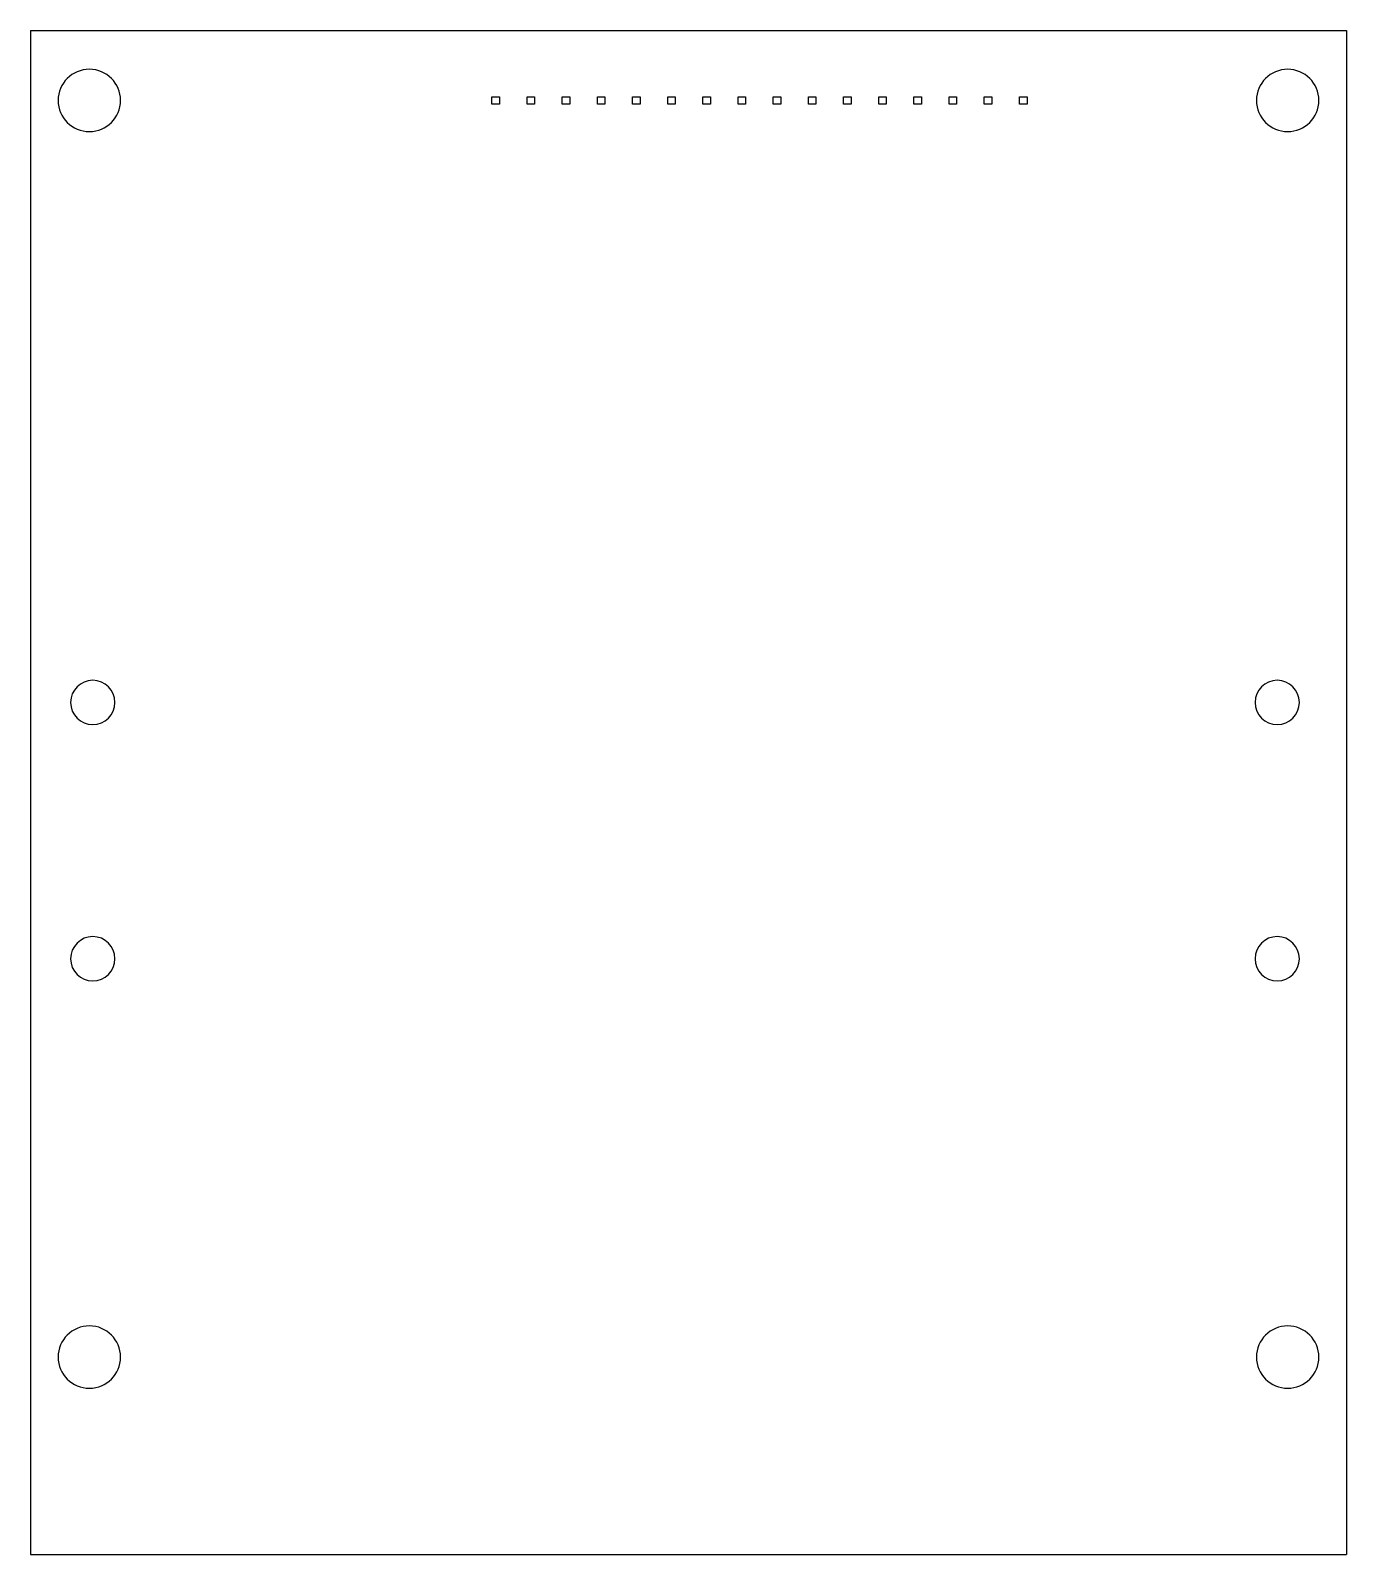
# Model space of a CAD drawing. Header units: inches. Extents: x 8 to 103, y 7 to 117.
import ezdxf

# ---------------------------------------------------------------- set-up
doc = ezdxf.new("R2010")
doc.units = ezdxf.units.IN
doc.header["$MEASUREMENT"] = 0
doc.layers.get('0').update_dxf_attribs({"linetype": 'CONTINUOUS'})
doc.layers.add('LAYER_1', color=7, linetype='CONTINUOUS')

# ---------------------------------------------------------------- blocks, each defined once
blk = doc.blocks.new('BLOCK_2')
at = {"layer": 'LAYER_1', "color": 250}
for points in [[(45.49, -20.14), (44.95, -20.14), (44.95, -19.6), (45.49, -19.6), (45.49, -20.14)], [(48.03, -20.14), (47.49, -20.14), (47.49, -19.6), (48.03, -19.6), (48.03, -20.14)], [(50.57, -20.14), (50.03, -20.14), (50.03, -19.6), (50.57, -19.6), (50.57, -20.14)], [(53.11, -20.14), (52.57, -20.14), (52.57, -19.6), (53.11, -19.6), (53.11, -20.14)], [(55.65, -20.14), (55.11, -20.14), (55.11, -19.6), (55.65, -19.6), (55.65, -20.14)], [(58.19, -20.14), (57.65, -20.14), (57.65, -19.6), (58.19, -19.6), (58.19, -20.14)], [(60.73, -20.14), (60.19, -20.14), (60.19, -19.6), (60.73, -19.6), (60.73, -20.14)], [(63.26, -20.14), (62.72, -20.14), (62.72, -19.6), (63.26, -19.6), (63.26, -20.14)], [(65.8, -20.14), (65.26, -20.14), (65.26, -19.6), (65.8, -19.6), (65.8, -20.14)], [(68.34, -20.14), (67.8, -20.14), (67.8, -19.6), (68.34, -19.6), (68.34, -20.14)], [(70.88, -20.14), (70.34, -20.14), (70.34, -19.6), (70.88, -19.6), (70.88, -20.14)], [(73.42, -20.14), (72.88, -20.14), (72.88, -19.6), (73.42, -19.6), (73.42, -20.14)], [(75.96, -20.14), (75.42, -20.14), (75.42, -19.6), (75.96, -19.6), (75.96, -20.14)], [(78.5, -20.14), (77.96, -20.14), (77.96, -19.6), (78.5, -19.6), (78.5, -20.14)], [(81.04, -20.14), (80.5, -20.14), (80.5, -19.6), (81.04, -19.6), (81.04, -20.14)], [(83.58, -20.14), (83.04, -20.14), (83.04, -19.6), (83.58, -19.6), (83.58, -20.14)]]:
    blk.add_lwpolyline(points, dxfattribs=at)
blk = doc.blocks.new('BLOCK_3')
at = {"layer": 'LAYER_1', "color": 250}
for points in [[(17.74, -63.32), (17.74, -64.2), (17.03, -64.92), (16.14, -64.92), (15.26, -64.92), (14.54, -64.2), (14.54, -63.32), (14.54, -62.43), (15.26, -61.72), (16.14, -61.72), (17.03, -61.72), (17.74, -62.43), (17.74, -63.32)], [(17.74, -81.82), (17.74, -82.7), (17.03, -83.42), (16.14, -83.42), (15.26, -83.42), (14.54, -82.7), (14.54, -81.82), (14.54, -80.93), (15.26, -80.22), (16.14, -80.22), (17.03, -80.22), (17.74, -80.93), (17.74, -81.82)]]:
    blk.add_open_spline(points, degree=3, knots=[0, 0, 0, 0, 1, 1, 1, 2, 2, 2, 3, 3, 3, 4, 4, 4, 4], dxfattribs=at)
blk = doc.blocks.new('BLOCK_4')
at = {"layer": 'LAYER_1', "color": 250}
for points in [[(103.24, -63.32), (103.24, -64.2), (102.53, -64.92), (101.64, -64.92), (100.76, -64.92), (100.04, -64.2), (100.04, -63.32), (100.04, -62.43), (100.76, -61.72), (101.64, -61.72), (102.53, -61.72), (103.24, -62.43), (103.24, -63.32)], [(103.24, -81.82), (103.24, -82.7), (102.53, -83.42), (101.64, -83.42), (100.76, -83.42), (100.04, -82.7), (100.04, -81.82), (100.04, -80.93), (100.76, -80.22), (101.64, -80.22), (102.53, -80.22), (103.24, -80.93), (103.24, -81.82)]]:
    blk.add_open_spline(points, degree=3, knots=[0, 0, 0, 0, 1, 1, 1, 2, 2, 2, 3, 3, 3, 4, 4, 4, 4], dxfattribs=at)

msp = doc.modelspace()

# ---------------------------------------------------------------- linework, layer by layer
for p, q in [((8.03, 116.98), (8.03, 6.98)), ((103.03, 116.98), (103.03, 6.98)), ((8.03, 6.98), (103.03, 6.98))]:
    msp.add_line(p, q)
at = {"layer": 'LAYER_1'}
msp.add_line((8.03, 116.98), (103.03, 116.98), dxfattribs=at)
at = {"layer": 'LAYER_1', "color": 250}
for points in [[(14.53, 111.93), (14.53, 110.69), (13.52, 109.68), (12.28, 109.68), (11.03, 109.68), (10.02, 110.69), (10.02, 111.93), (10.02, 113.17), (11.03, 114.18), (12.28, 114.18), (13.52, 114.18), (14.53, 113.17), (14.53, 111.93)], [(101.03, 111.93), (101.03, 110.69), (100.02, 109.68), (98.78, 109.68), (97.53, 109.68), (96.52, 110.69), (96.52, 111.93), (96.52, 113.17), (97.53, 114.18), (98.78, 114.18), (100.02, 114.18), (101.03, 113.17), (101.03, 111.93)], [(14.53, 21.23), (14.53, 19.99), (13.52, 18.98), (12.28, 18.98), (11.03, 18.98), (10.02, 19.99), (10.02, 21.23), (10.02, 22.47), (11.03, 23.48), (12.28, 23.48), (13.52, 23.48), (14.53, 22.47), (14.53, 21.23)], [(101.03, 21.23), (101.03, 19.99), (100.02, 18.98), (98.78, 18.98), (97.53, 18.98), (96.52, 19.99), (96.52, 21.23), (96.52, 22.47), (97.53, 23.48), (98.78, 23.48), (100.02, 23.48), (101.03, 22.47), (101.03, 21.23)]]:
    msp.add_open_spline(points, degree=3, knots=[0, 0, 0, 0, 1, 1, 1, 2, 2, 2, 3, 3, 3, 4, 4, 4, 4], dxfattribs=at)

# ---------------------------------------------------------------- block references
at = {"layer": 'LAYER_1'}
for name in ['BLOCK_2', 'BLOCK_3', 'BLOCK_4']:
    msp.add_blockref(name, (-3.62, 131.8), dxfattribs=at)

doc.saveas('drawing.dxf')
